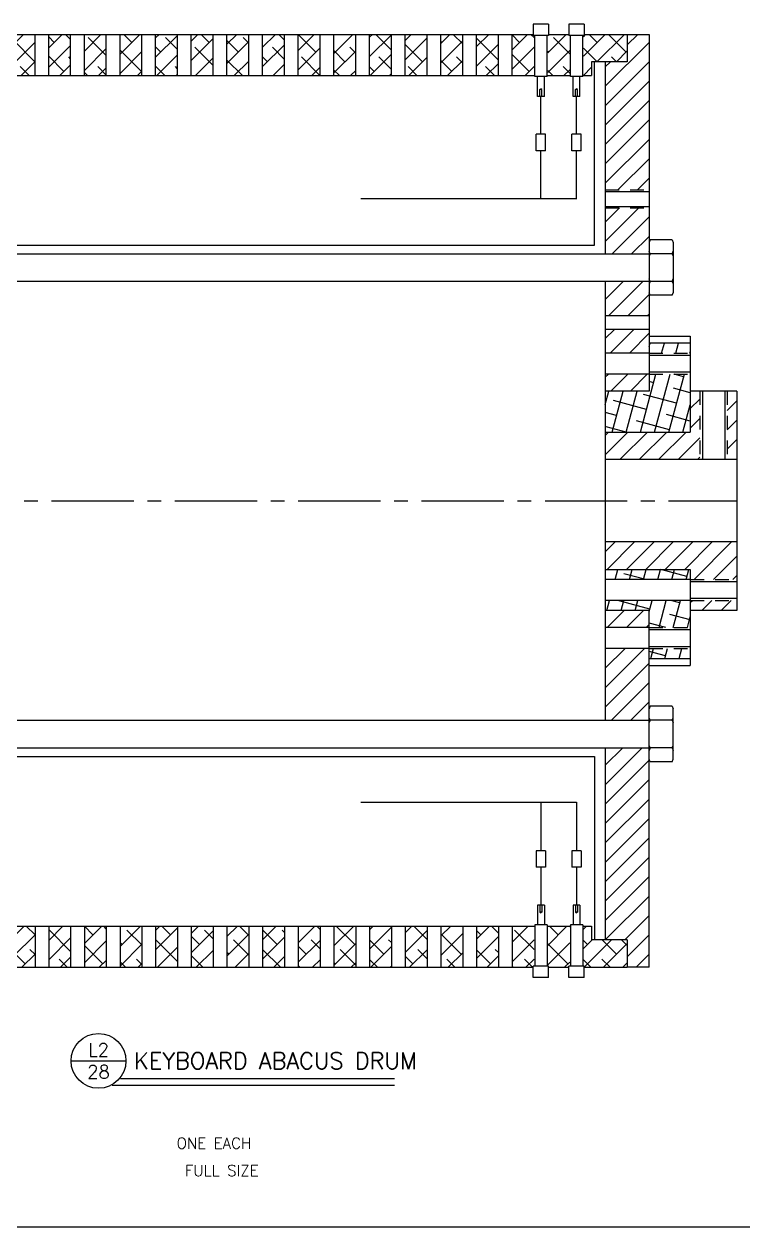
# Model space of a CAD drawing. Extents: x 0 to 33, y 0 to 21.
# Drawn here: x 18.39 to 24.94, y 0 to 10.96 of the extents above; entities that cross this region are included whole.
import ezdxf
from ezdxf.enums import TextEntityAlignment as Align

# ---------------------------------------------------------------- set-up
doc = ezdxf.new("R2010")
doc.units = 0
doc.header["$MEASUREMENT"] = 0
doc.linetypes.add('CENTER2', pattern=[1.125, 0.75, -0.125, 0.125, -0.125])
doc.linetypes.add('HIDDEN2', pattern=[0.1875, 0.125, -0.0625])
doc.layers.get('0').update_dxf_attribs({"linetype": 'CONTINUOUS'})
for name, color, linetype in [('BORDER', 5, 'CONTINUOUS'), ('DIM', 1, 'CONTINUOUS'), ('NFCENTER', 4, 'CENTER2'), ('NFHIDDEN', 6, 'HIDDEN2'), ('OBJECT', 3, 'CONTINUOUS'), ('TEXT', 1, 'CONTINUOUS')]:
    doc.layers.add(name, color=color, linetype=linetype)
doc.styles.add('ROMANS', font='romans')

# ---------------------------------------------------------------- blocks, each defined once
blk = doc.blocks.new('*X7')
at = {"color": 0}
for p, q in [((39.48, 33.116), (39.671, 33.307)), ((39.48, 33.293), (39.494, 33.307)), ((39.598, 33.234), (39.525, 33.307)), ((39.597, 33.057), (39.847, 33.307)), ((39.863, 33.146), (39.702, 33.307)), ((40.005, 33.11), (40.201, 33.307)), ((40.005, 33.287), (40.024, 33.307)), ((40.33, 33.259), (40.378, 33.307)), ((40.33, 33.082), (40.53, 33.282)), ((40.53, 33.186), (40.409, 33.307)), ((40.655, 33.23), (40.731, 33.307)), ((40.655, 33.053), (40.855, 33.253)), ((40.835, 33.057), (40.655, 33.238)), ((40.98, 33.202), (41.085, 33.307)), ((41.012, 33.234), (40.98, 33.266)), ((40.98, 33.025), (41.18, 33.225)), ((41.18, 33.243), (41.116, 33.307)), ((41.305, 33.173), (41.438, 33.307)), ((41.505, 33.095), (41.322, 33.278)), ((41.63, 33.144), (41.792, 33.307)), ((41.719, 33.234), (41.647, 33.307)), ((41.83, 33.3), (41.823, 33.307)), ((41.955, 33.116), (42.146, 33.307)), ((41.955, 33.293), (41.969, 33.307)), ((42.155, 33.152), (42.029, 33.278)), ((42.28, 33.264), (42.322, 33.307)), ((42.28, 33.087), (42.48, 33.287)), ((42.426, 33.234), (42.354, 33.307)), ((42.605, 33.236), (42.676, 33.307)), ((42.605, 33.059), (42.805, 33.259)), ((42.692, 33.146), (42.605, 33.232)), ((42.805, 33.209), (42.736, 33.278)), ((42.93, 33.207), (43.029, 33.307)), ((42.93, 33.03), (43.13, 33.23)), ((43.13, 33.238), (43.061, 33.307)), ((43.255, 33.178), (43.383, 33.307)), ((43.399, 33.146), (43.255, 33.29)), ((43.455, 33.266), (43.443, 33.278)), ((43.58, 33.15), (43.737, 33.307)), ((43.78, 33.295), (43.768, 33.307)), ((43.905, 33.121), (44.09, 33.307)), ((43.905, 33.298), (43.913, 33.307)), ((44.105, 33.147), (43.945, 33.307)), ((44.23, 33.27), (44.267, 33.307)), ((44.23, 33.093), (44.43, 33.293)), ((44.555, 33.241), (44.62, 33.307)), ((44.555, 33.064), (44.755, 33.264)), ((44.755, 33.204), (44.652, 33.307)), ((44.88, 33.212), (44.974, 33.307)), ((45.078, 33.057), (44.88, 33.256)), ((44.88, 33.036), (45.08, 33.236)), ((45.205, 33.184), (45.328, 33.307)), ((45.255, 33.234), (45.205, 33.284)), ((45.405, 33.261), (45.359, 33.307)), ((45.53, 33.155), (45.681, 33.307)), ((45.73, 33.113), (45.564, 33.278)), ((45.855, 33.127), (46.035, 33.307)), ((45.855, 33.304), (45.858, 33.307)), ((45.962, 33.234), (45.889, 33.307)), ((46.18, 33.275), (46.211, 33.307)), ((46.18, 33.098), (46.38, 33.298)), ((46.38, 33.17), (46.271, 33.278)), ((46.505, 33.246), (46.565, 33.307)), ((46.505, 33.07), (46.705, 33.27)), ((46.669, 33.234), (46.596, 33.307)), ((46.83, 33.218), (46.919, 33.307)), ((46.934, 33.146), (46.83, 33.25)), ((46.83, 33.041), (47.03, 33.241)), ((47.03, 33.227), (46.978, 33.278)), ((47.155, 33.189), (47.272, 33.307)), ((47.155, 33.013), (47.355, 33.213)), ((47.355, 33.255), (47.303, 33.307)), ((47.48, 33.161), (47.626, 33.307)), ((47.641, 33.146), (47.48, 33.307)), ((47.805, 33.132), (47.979, 33.307)), ((48.13, 33.28), (48.156, 33.307)), ((48.13, 33.104), (48.33, 33.304)), ((48.33, 33.164), (48.187, 33.307)), ((48.455, 33.252), (48.51, 33.307)), ((48.455, 33.075), (48.655, 33.275)), ((48.614, 33.057), (48.455, 33.216)), ((48.78, 33.223), (48.863, 33.307)), ((48.78, 33.047), (48.98, 33.247)), ((48.79, 33.234), (48.78, 33.245)), ((48.98, 33.221), (48.894, 33.307)), ((49.105, 33.195), (49.217, 33.307)), ((49.305, 33.073), (49.105, 33.273)), ((49.105, 33.018), (49.305, 33.218)), ((49.43, 33.166), (49.57, 33.307)), ((49.497, 33.234), (49.43, 33.302)), ((49.63, 33.279), (49.602, 33.307)), ((49.755, 33.138), (49.924, 33.307)), ((49.955, 33.13), (49.807, 33.278)), ((50.08, 33.286), (50.1, 33.307)), ((50.08, 33.109), (50.277, 33.307)), ((50.205, 33.234), (50.132, 33.307)), ((50.204, 33.057), (50.454, 33.307)), ((50.47, 33.146), (50.309, 33.307)), ((39.599, 33.057), (39.48, 33.176)), ((39.775, 33.057), (39.731, 33.101)), ((39.774, 33.057), (39.88, 33.162)), ((40.128, 33.057), (40.005, 33.181)), ((40.005, 32.934), (40.205, 33.134)), ((40.205, 33.158), (40.173, 33.19)), ((40.356, 32.932), (40.53, 33.105)), ((40.53, 33.009), (40.438, 33.101)), ((41.18, 33.066), (41.145, 33.101)), ((41.305, 32.996), (41.505, 33.196)), ((41.63, 32.968), (41.83, 33.168)), ((41.808, 32.969), (41.63, 33.147)), ((41.984, 33.146), (41.955, 33.175)), ((41.955, 32.939), (42.155, 33.139)), ((42.48, 33.004), (42.294, 33.19)), ((42.301, 32.932), (42.48, 33.111)), ((43.13, 33.061), (43.001, 33.19)), ((43.255, 33.002), (43.455, 33.202)), ((43.436, 32.932), (43.266, 33.101)), ((43.58, 32.973), (43.78, 33.173)), ((43.664, 33.057), (43.58, 33.141)), ((43.78, 33.118), (43.708, 33.19)), ((43.905, 32.945), (44.105, 33.145)), ((44.105, 32.97), (43.973, 33.101)), ((44.371, 33.057), (44.23, 33.198)), ((44.245, 32.932), (44.43, 33.116)), ((44.43, 33.175), (44.415, 33.19)), ((44.755, 33.027), (44.68, 33.101)), ((45.205, 33.007), (45.405, 33.207)), ((45.343, 32.969), (45.205, 33.107)), ((45.405, 33.084), (45.387, 33.101)), ((45.53, 32.979), (45.73, 33.179)), ((46.05, 32.969), (45.855, 33.164)), ((45.855, 32.95), (46.055, 33.15)), ((46.227, 33.146), (46.18, 33.193)), ((46.19, 32.932), (46.38, 33.121)), ((46.705, 33.022), (46.536, 33.19)), ((47.199, 33.057), (47.155, 33.102)), ((47.355, 33.079), (47.244, 33.19)), ((47.48, 32.984), (47.68, 33.184)), ((47.678, 32.932), (47.509, 33.101)), ((47.906, 33.057), (47.805, 33.159)), ((47.805, 32.955), (48.005, 33.155)), ((48.005, 33.136), (47.951, 33.19)), ((48.135, 32.932), (48.33, 33.127)), ((48.33, 32.988), (48.216, 33.101)), ((48.98, 33.045), (48.923, 33.101)), ((49.43, 32.989), (49.63, 33.189)), ((49.586, 32.969), (49.43, 33.125)), ((49.755, 32.961), (49.955, 33.161)), ((49.763, 33.146), (49.755, 33.154)), ((50.205, 33.057), (50.08, 33.182)), ((50.382, 33.057), (50.337, 33.101)), ((50.381, 33.057), (50.48, 33.156)), ((39.88, 32.952), (39.805, 33.027)), ((40.077, 32.932), (40.005, 33.004)), ((40.393, 32.969), (40.33, 33.033)), ((40.784, 32.932), (40.703, 33.013)), ((40.71, 32.932), (40.855, 33.077)), ((41.101, 32.969), (40.98, 33.09)), ((41.063, 32.932), (41.18, 33.048)), ((41.491, 32.932), (41.41, 33.013)), ((41.417, 32.932), (41.505, 33.019)), ((41.771, 32.932), (41.83, 32.991)), ((42.022, 32.932), (41.955, 32.999)), ((42.155, 32.975), (42.117, 33.013)), ((42.729, 32.932), (42.605, 33.056)), ((42.654, 32.932), (42.805, 33.082)), ((42.957, 33.057), (42.93, 33.084)), ((43.008, 32.932), (43.13, 33.053)), ((43.362, 32.932), (43.455, 33.025)), ((43.715, 32.932), (43.78, 32.996)), ((43.929, 32.969), (43.905, 32.993)), ((44.32, 32.932), (44.238, 33.013)), ((44.636, 32.969), (44.555, 33.05)), ((44.599, 32.932), (44.755, 33.087)), ((45.027, 32.932), (44.945, 33.013)), ((44.953, 32.932), (45.08, 33.059)), ((45.306, 32.932), (45.405, 33.03)), ((45.73, 32.936), (45.653, 33.013)), ((45.66, 32.932), (45.73, 33.002)), ((46.264, 32.932), (46.18, 33.016)), ((46.38, 32.993), (46.36, 33.013)), ((46.544, 32.932), (46.705, 33.093)), ((46.971, 32.932), (46.83, 33.073)), ((46.897, 32.932), (47.03, 33.064)), ((47.251, 32.932), (47.355, 33.036)), ((47.604, 32.932), (47.68, 33.007)), ((48.172, 32.969), (48.13, 33.011)), ((48.562, 32.932), (48.481, 33.013)), ((48.488, 32.932), (48.655, 33.098)), ((48.879, 32.969), (48.78, 33.068)), ((48.842, 32.932), (48.98, 33.07)), ((49.269, 32.932), (49.188, 33.013)), ((49.195, 32.932), (49.305, 33.041)), ((49.549, 32.932), (49.63, 33.013)), ((49.955, 32.954), (49.895, 33.013)), ((50.08, 32.932), (50.155, 33.007)), ((39.826, 32.932), (39.88, 32.985)), ((40.18, 32.932), (40.205, 32.957)), ((41.315, 32.932), (41.305, 32.941)), ((42.124, 32.932), (42.155, 32.962)), ((42.478, 32.932), (42.48, 32.934)), ((43.613, 32.932), (43.58, 32.965)), ((44.069, 32.932), (44.105, 32.968)), ((44.422, 32.932), (44.43, 32.939)), ((45.557, 32.932), (45.53, 32.959)), ((46.013, 32.932), (46.055, 32.973)), ((46.367, 32.932), (46.38, 32.945)), ((47.855, 32.932), (47.805, 32.982)), ((47.958, 32.932), (48.005, 32.979)), ((48.311, 32.932), (48.33, 32.95)), ((49.8, 32.932), (49.755, 32.977)), ((49.902, 32.932), (49.955, 32.984)), ((39.805, 25.132), (39.854, 25.182)), ((39.88, 25.174), (39.872, 25.182)), ((40.005, 25.155), (40.031, 25.182)), ((40.005, 24.979), (40.205, 25.179)), ((40.205, 25.026), (40.049, 25.182)), ((40.33, 25.127), (40.385, 25.182)), ((40.33, 24.95), (40.53, 25.15)), ((40.655, 25.098), (40.738, 25.182)), ((40.655, 24.922), (40.855, 25.122)), ((40.659, 25.102), (40.655, 25.106)), ((40.855, 25.083), (40.756, 25.182)), ((40.98, 25.07), (41.092, 25.182)), ((41.18, 24.935), (40.98, 25.135)), ((41.305, 25.041), (41.445, 25.182)), ((41.366, 25.102), (41.305, 25.163)), ((41.505, 25.14), (41.463, 25.182)), ((41.63, 25.013), (41.799, 25.182)), ((41.83, 24.992), (41.675, 25.146)), ((41.955, 25.161), (41.975, 25.182)), ((41.955, 24.984), (42.152, 25.182)), ((42.073, 25.102), (41.993, 25.182)), ((42.28, 25.132), (42.329, 25.182)), ((42.28, 24.956), (42.48, 25.156)), ((42.48, 25.049), (42.382, 25.146)), ((42.605, 25.104), (42.683, 25.182)), ((42.605, 24.927), (42.805, 25.127)), ((42.78, 25.102), (42.701, 25.182)), ((42.93, 25.075), (43.036, 25.182)), ((43.045, 25.014), (42.93, 25.129)), ((42.93, 24.898), (43.13, 25.098)), ((43.13, 25.106), (43.089, 25.146)), ((43.255, 25.047), (43.39, 25.182)), ((43.455, 25.135), (43.408, 25.182)), ((43.58, 25.018), (43.743, 25.182)), ((43.752, 25.014), (43.584, 25.182)), ((43.905, 25.166), (43.92, 25.182)), ((43.905, 24.99), (44.097, 25.182)), ((44.23, 25.138), (44.274, 25.182)), ((44.23, 24.961), (44.43, 25.161)), ((44.43, 25.044), (44.292, 25.182)), ((44.555, 25.109), (44.627, 25.182)), ((44.555, 24.932), (44.755, 25.132)), ((44.88, 25.081), (44.981, 25.182)), ((44.901, 25.102), (44.88, 25.124)), ((44.88, 24.904), (45.08, 25.104)), ((45.08, 25.101), (44.999, 25.182)), ((45.205, 25.052), (45.334, 25.182)), ((45.405, 24.952), (45.211, 25.146)), ((45.53, 25.024), (45.688, 25.182)), ((45.608, 25.102), (45.53, 25.181)), ((45.73, 25.158), (45.706, 25.182)), ((45.855, 25.172), (45.865, 25.182)), ((45.855, 24.995), (46.041, 25.182)), ((46.055, 25.01), (45.918, 25.146)), ((46.18, 25.143), (46.218, 25.182)), ((46.18, 24.967), (46.38, 25.167)), ((46.315, 25.102), (46.236, 25.182)), ((46.505, 25.115), (46.572, 25.182)), ((46.505, 24.938), (46.705, 25.138)), ((46.705, 25.067), (46.625, 25.146)), ((46.83, 25.086), (46.925, 25.182)), ((46.83, 24.909), (47.03, 25.109)), ((47.023, 25.102), (46.943, 25.182)), ((47.155, 25.058), (47.279, 25.182)), ((47.288, 25.014), (47.155, 25.147)), ((47.355, 25.124), (47.332, 25.146)), ((47.48, 25.029), (47.632, 25.182)), ((47.68, 25.152), (47.65, 25.182)), ((47.805, 25.177), (47.809, 25.182)), ((47.805, 25.001), (47.986, 25.182)), ((47.995, 25.014), (47.827, 25.182)), ((48.13, 25.149), (48.163, 25.182)), ((48.13, 24.972), (48.33, 25.172)), ((48.455, 25.12), (48.516, 25.182)), ((48.455, 24.943), (48.655, 25.143)), ((48.655, 25.061), (48.534, 25.182)), ((48.78, 25.092), (48.87, 25.182)), ((48.78, 24.915), (48.98, 25.115)), ((48.967, 24.926), (48.78, 25.113)), ((49.105, 25.063), (49.223, 25.182)), ((49.144, 25.102), (49.105, 25.141)), ((49.305, 25.118), (49.241, 25.182)), ((49.43, 25.035), (49.577, 25.182)), ((49.63, 24.97), (49.453, 25.146)), ((49.755, 25.006), (49.93, 25.182)), ((49.851, 25.102), (49.772, 25.182)), ((49.955, 25.175), (49.948, 25.182)), ((50.08, 25.154), (50.107, 25.182)), ((39.48, 24.807), (39.729, 25.057)), ((39.48, 24.984), (39.552, 25.057)), ((39.51, 25.014), (39.48, 25.044)), ((39.775, 24.926), (39.644, 25.057)), ((39.656, 24.807), (39.88, 25.03)), ((39.88, 24.997), (39.819, 25.058)), ((40.01, 24.807), (40.205, 25.002)), ((40.482, 24.926), (40.33, 25.078)), ((40.53, 25.054), (40.526, 25.058)), ((40.98, 24.893), (41.18, 25.093)), ((41.305, 24.864), (41.505, 25.064)), ((41.63, 24.836), (41.83, 25.036)), ((41.631, 25.014), (41.63, 25.015)), ((42.155, 24.844), (41.955, 25.044)), ((41.955, 24.807), (42.155, 25.007)), ((42.338, 25.014), (42.28, 25.072)), ((42.805, 24.901), (42.647, 25.058)), ((43.255, 24.87), (43.455, 25.07)), ((43.455, 24.958), (43.354, 25.058)), ((43.58, 24.841), (43.78, 25.041)), ((44.017, 24.926), (43.905, 25.038)), ((43.905, 24.813), (44.105, 25.013)), ((44.105, 25.015), (44.062, 25.058)), ((44.725, 24.926), (44.555, 25.095)), ((45.205, 24.875), (45.405, 25.075)), ((45.53, 24.847), (45.73, 25.047)), ((45.697, 24.837), (45.53, 25.004)), ((45.874, 25.014), (45.855, 25.033)), ((45.855, 24.818), (46.055, 25.018)), ((46.38, 24.861), (46.183, 25.058)), ((46.197, 24.807), (46.38, 24.99)), ((46.581, 25.014), (46.505, 25.09)), ((47.03, 24.918), (46.89, 25.058)), ((47.155, 24.881), (47.355, 25.081)), ((47.48, 24.852), (47.68, 25.052)), ((47.553, 24.926), (47.48, 24.999)), ((47.68, 24.976), (47.597, 25.058)), ((47.805, 24.824), (48.005, 25.024)), ((48.26, 24.926), (48.13, 25.056)), ((48.141, 24.807), (48.33, 24.995)), ((48.33, 25.033), (48.304, 25.058)), ((49.105, 24.886), (49.305, 25.086)), ((49.43, 24.858), (49.63, 25.058)), ((49.755, 24.829), (49.955, 25.029)), ((49.939, 24.837), (49.755, 25.022)), ((50.08, 24.977), (50.159, 25.057)), ((50.116, 25.014), (50.08, 25.05)), ((50.086, 24.807), (50.336, 25.057)), ((50.381, 24.926), (50.25, 25.057)), ((50.263, 24.807), (50.48, 25.024)), ((50.48, 25.004), (50.427, 25.057)), ((39.717, 24.807), (39.642, 24.881)), ((40.205, 24.849), (40.084, 24.97)), ((40.424, 24.807), (40.349, 24.881)), ((40.363, 24.807), (40.53, 24.973)), ((40.747, 24.837), (40.655, 24.929)), ((40.717, 24.807), (40.855, 24.945)), ((40.855, 24.906), (40.791, 24.97)), ((41.131, 24.807), (41.056, 24.881)), ((41.07, 24.807), (41.18, 24.916)), ((41.454, 24.837), (41.305, 24.987)), ((41.424, 24.807), (41.505, 24.888)), ((41.505, 24.963), (41.498, 24.97)), ((41.83, 24.815), (41.763, 24.881)), ((42.368, 24.807), (42.28, 24.895)), ((42.308, 24.807), (42.48, 24.979)), ((42.48, 24.872), (42.471, 24.881)), ((42.661, 24.807), (42.805, 24.95)), ((43.076, 24.807), (42.93, 24.953)), ((43.015, 24.807), (43.13, 24.922)), ((43.31, 24.926), (43.255, 24.981)), ((43.368, 24.807), (43.455, 24.893)), ((43.78, 24.81), (43.62, 24.97)), ((44.283, 24.837), (44.23, 24.89)), ((44.252, 24.807), (44.43, 24.984)), ((44.43, 24.867), (44.327, 24.97)), ((44.667, 24.807), (44.592, 24.881)), ((44.606, 24.807), (44.755, 24.956)), ((44.99, 24.837), (44.88, 24.947)), ((44.959, 24.807), (45.08, 24.927)), ((45.08, 24.924), (45.034, 24.97)), ((45.374, 24.807), (45.299, 24.881)), ((45.313, 24.807), (45.405, 24.899)), ((46.055, 24.833), (46.006, 24.881)), ((46.611, 24.807), (46.505, 24.913)), ((46.55, 24.807), (46.705, 24.961)), ((46.846, 24.926), (46.83, 24.942)), ((46.904, 24.807), (47.03, 24.933)), ((47.318, 24.807), (47.155, 24.97)), ((47.257, 24.807), (47.355, 24.904)), ((48.005, 24.827), (47.862, 24.97)), ((48.202, 24.807), (48.13, 24.879)), ((48.525, 24.837), (48.455, 24.908)), ((48.495, 24.807), (48.655, 24.967)), ((48.655, 24.884), (48.569, 24.97)), ((48.909, 24.807), (48.835, 24.881)), ((48.848, 24.807), (48.98, 24.938)), ((49.232, 24.837), (49.105, 24.965)), ((49.202, 24.807), (49.305, 24.91)), ((49.305, 24.941), (49.277, 24.97)), ((49.616, 24.807), (49.542, 24.881)), ((49.555, 24.807), (49.63, 24.881)), ((50.323, 24.807), (50.249, 24.881)), ((39.54, 24.807), (39.48, 24.867)), ((39.833, 24.807), (39.88, 24.854)), ((40.04, 24.837), (40.005, 24.872)), ((40.186, 24.807), (40.205, 24.825)), ((41.661, 24.807), (41.63, 24.838)), ((41.777, 24.807), (41.83, 24.859)), ((42.131, 24.807), (42.155, 24.831)), ((43.722, 24.807), (43.78, 24.865)), ((43.959, 24.807), (43.905, 24.861)), ((44.075, 24.807), (44.105, 24.836)), ((44.429, 24.807), (44.43, 24.807)), ((45.666, 24.807), (45.73, 24.87)), ((45.904, 24.807), (45.855, 24.856)), ((46.02, 24.807), (46.055, 24.842)), ((46.373, 24.807), (46.38, 24.813)), ((47.495, 24.807), (47.48, 24.822)), ((47.611, 24.807), (47.68, 24.876)), ((47.818, 24.837), (47.805, 24.851)), ((47.964, 24.807), (48.005, 24.847)), ((48.318, 24.807), (48.33, 24.818)), ((49.44, 24.807), (49.43, 24.816)), ((49.909, 24.807), (49.955, 24.852)), ((50.147, 24.807), (50.08, 24.874)), ((50.439, 24.807), (50.48, 24.847))]:
    blk.add_line(p, q, dxfattribs=at)
blk = doc.blocks.new('*X0')
at = {"color": 0}
for p, q in [((25.233, 32.834), (25.633, 33.234)), ((25.433, 33.211), (25.529, 33.307)), ((25.233, 32.657), (25.633, 33.057)), ((25.233, 33.011), (25.279, 33.057)), ((25.233, 32.481), (25.633, 32.881)), ((25.233, 32.304), (25.633, 32.704)), ((25.233, 32.127), (25.633, 32.527)), ((25.233, 31.95), (25.633, 32.35)), ((25.348, 31.889), (25.633, 32.174)), ((25.525, 31.889), (25.633, 31.997)), ((25.233, 31.42), (25.538, 31.725)), ((25.233, 31.597), (25.361, 31.725)), ((25.296, 31.307), (25.633, 31.643)), ((25.473, 31.307), (25.633, 31.466)), ((25.233, 30.89), (25.4, 31.057)), ((25.264, 30.744), (25.577, 31.057)), ((25.441, 30.744), (25.633, 30.936)), ((25.618, 30.744), (25.633, 30.759)), ((25.233, 30.536), (25.316, 30.619)), ((25.276, 30.402), (25.493, 30.619)), ((25.452, 30.402), (25.633, 30.583)), ((25.629, 30.402), (25.633, 30.406)), ((25.233, 30.183), (25.261, 30.211)), ((25.284, 30.057), (25.438, 30.211)), ((25.461, 30.057), (25.615, 30.211)), ((25.251, 27.902), (25.405, 28.057)), ((25.427, 27.902), (25.582, 28.057)), ((25.604, 27.902), (25.633, 27.931)), ((25.233, 27.708), (25.236, 27.711)), ((25.233, 27.531), (25.413, 27.711)), ((25.233, 27.354), (25.59, 27.711)), ((25.233, 27.177), (25.633, 27.577)), ((25.289, 27.057), (25.633, 27.401)), ((25.466, 27.057), (25.633, 27.224)), ((25.233, 26.647), (25.392, 26.807)), ((25.233, 26.47), (25.569, 26.807)), ((25.233, 26.293), (25.633, 26.693)), ((25.233, 26.117), (25.633, 26.517)), ((25.233, 25.94), (25.633, 26.34)), ((25.233, 25.763), (25.633, 26.163)), ((25.233, 25.586), (25.633, 25.986)), ((25.233, 25.41), (25.633, 25.81)), ((25.233, 25.233), (25.633, 25.633)), ((25.233, 25.057), (25.633, 25.456)), ((25.41, 25.057), (25.633, 25.279)), ((25.433, 24.902), (25.633, 25.102)), ((25.514, 24.807), (25.633, 24.926))]:
    blk.add_line(p, q, dxfattribs=at)
blk = doc.blocks.new('*X4')
at = {"color": 0}
for p, q in [((25.633, 30.463), (25.641, 30.494)), ((25.746, 30.402), (25.771, 30.494)), ((25.875, 30.402), (25.9, 30.494)), ((26.005, 30.402), (26.008, 30.413)), ((25.553, 29.682), (25.695, 30.211)), ((25.674, 30.132), (25.633, 30.143)), ((25.682, 29.682), (25.824, 30.211)), ((25.812, 29.682), (25.954, 30.211)), ((25.947, 30.188), (25.861, 30.211)), ((25.233, 29.936), (25.265, 30.057)), ((25.294, 29.682), (25.395, 30.057)), ((25.423, 29.682), (25.524, 30.057)), ((26.008, 30.042), (25.855, 30.083)), ((25.609, 29.89), (25.307, 29.971)), ((25.883, 29.946), (25.581, 30.027)), ((25.941, 29.682), (26.008, 29.931)), ((25.335, 29.834), (25.233, 29.862)), ((26.008, 29.784), (25.79, 29.842)), ((25.422, 29.682), (25.242, 29.73)), ((25.818, 29.705), (25.516, 29.786)), ((25.323, 28.34), (25.347, 28.432)), ((25.601, 28.34), (25.402, 28.393)), ((25.452, 28.34), (25.477, 28.432)), ((25.582, 28.34), (25.606, 28.432)), ((25.711, 28.34), (25.736, 28.432)), ((25.977, 28.368), (25.74, 28.432)), ((25.84, 28.34), (25.865, 28.432)), ((25.97, 28.34), (25.994, 28.432)), ((25.247, 28.057), (25.272, 28.149)), ((25.639, 28.071), (25.348, 28.149)), ((25.376, 28.057), (25.401, 28.149)), ((25.506, 28.057), (25.53, 28.149)), ((25.633, 28.048), (25.66, 28.149)), ((25.723, 27.902), (25.789, 28.149)), ((25.913, 28.127), (25.831, 28.149)), ((25.853, 27.902), (25.919, 28.149)), ((26.008, 27.972), (25.82, 28.022)), ((25.982, 27.902), (26.008, 27.999)), ((25.785, 27.902), (25.633, 27.943)), ((25.783, 27.644), (25.633, 27.684)), ((25.647, 27.619), (25.672, 27.711)), ((25.777, 27.619), (25.801, 27.711)), ((25.906, 27.619), (25.931, 27.711))]:
    blk.add_line(p, q, dxfattribs=at)
blk = doc.blocks.new('*X1')
at = {"color": 0}
for p, q in [((26.008, 29.897), (26.095, 29.984)), ((26.345, 29.881), (26.433, 29.968)), ((26.008, 29.72), (26.095, 29.808)), ((26.345, 29.704), (26.433, 29.792)), ((25.233, 29.475), (25.439, 29.682)), ((25.233, 29.652), (25.262, 29.682)), ((25.366, 29.432), (25.616, 29.682)), ((25.543, 29.432), (25.793, 29.682)), ((25.719, 29.432), (25.969, 29.682)), ((25.896, 29.432), (26.095, 29.631)), ((26.345, 29.527), (26.433, 29.615)), ((26.073, 29.432), (26.095, 29.454)), ((26.427, 29.432), (26.433, 29.438)), ((25.233, 28.592), (25.323, 28.682)), ((25.25, 28.432), (25.5, 28.682)), ((25.427, 28.432), (25.677, 28.682)), ((25.603, 28.432), (25.853, 28.682)), ((25.78, 28.432), (26.03, 28.682)), ((25.957, 28.432), (26.207, 28.682)), ((26.042, 28.34), (26.384, 28.682)), ((26.218, 28.34), (26.433, 28.554)), ((26.395, 28.34), (26.433, 28.377)), ((26.008, 28.129), (26.027, 28.149)), ((26.112, 28.057), (26.204, 28.149)), ((26.289, 28.057), (26.381, 28.149))]:
    blk.add_line(p, q, dxfattribs=at)
blk = doc.blocks.new('P-TITLE')
at = {"layer": 'OBJECT'}
for p, q in [((-1.562, -0.638), (-1.062, -0.638)), ((1.387, -0.862), (-1.188, -0.862)), ((-1.113, -0.8), (1.387, -0.8))]:
    blk.add_line(p, q, dxfattribs=at)
blk.add_circle((-1.312, -0.638), 0.25, dxfattribs=at)
at = {"layer": 'OBJECT', "style": 'ROMANS'}
for tag, p in [('NO.', (-1.312, -0.538)), ('PAGE', (-1.312, -0.738))]:
    blk.add_attdef(tag, text='', height=0.12, dxfattribs=at).set_placement(p, align=Align.MIDDLE)
for tag, p, height in [('DESCRIPTION', (-0.988, -0.712), 0.15), ('MATERIAL', (-0.325, -1.188), 0.1), ('#_REQUIRED', (-0.6, -1.438), 0.1), ('SCALE', (-0.525, -1.688), 0.1)]:
    blk.add_attdef(tag, p, '', height=height, dxfattribs=at)
at = {"layer": 'OBJECT', "style": 'ROMANS', "flags": 2}
for tag, p in [('MATERIAL:', (-1.163, -1.188)), ('REQD:', (-1.163, -1.438)), ('SCALE:', (-1.163, -1.688))]:
    blk.add_attdef(tag, p, '', height=0.1, dxfattribs=at)

msp = doc.modelspace()

# ---------------------------------------------------------------- linework, layer by layer
at = {"layer": 'BORDER'}
msp.add_line((0, 0), (33, 0), dxfattribs=at)
at = {"layer": 'DIM'}
for p, q in [((23.172, 10.96), (23.032, 10.96)), ((23.032, 10.96), (23.032, 10.856)), ((23.172, 10.96), (23.172, 10.856)), ((23.357, 10.96), (23.357, 10.856)), ((23.497, 10.96), (23.357, 10.96)), ((23.497, 10.96), (23.497, 10.856)), ((23.172, 10.856), (23.032, 10.856)), ((23.046, 10.481), (23.046, 10.856)), ((23.159, 10.481), (23.159, 10.856)), ((23.497, 10.856), (23.357, 10.856)), ((23.371, 10.481), (23.371, 10.856)), ((23.484, 10.481), (23.484, 10.856)), ((23.59, 8.946), (23.59, 10.616)), ((23.159, 10.481), (23.046, 10.481)), ((23.071, 10.301), (23.071, 10.481)), ((23.134, 10.301), (23.134, 10.481)), ((23.484, 10.481), (23.371, 10.481)), ((23.396, 10.301), (23.396, 10.481)), ((23.459, 10.301), (23.459, 10.481)), ((23.092, 10.363), (23.102, 10.369)), ((23.112, 10.363), (23.092, 10.363)), ((23.092, 10.301), (23.092, 10.363)), ((23.112, 10.363), (23.102, 10.369)), ((23.112, 10.301), (23.112, 10.363)), ((23.417, 10.363), (23.427, 10.369)), ((23.437, 10.363), (23.417, 10.363)), ((23.417, 10.301), (23.417, 10.363)), ((23.437, 10.363), (23.427, 10.369)), ((23.437, 10.301), (23.437, 10.363)), ((23.134, 10.301), (23.071, 10.301)), ((23.102, 9.956), (23.102, 10.301)), ((23.459, 10.301), (23.396, 10.301)), ((23.427, 9.956), (23.427, 10.301)), ((23.145, 9.956), (23.059, 9.956)), ((23.059, 9.806), (23.059, 9.956)), ((23.145, 9.806), (23.145, 9.956)), ((23.47, 9.956), (23.384, 9.956)), ((23.384, 9.806), (23.384, 9.956)), ((23.47, 9.806), (23.47, 9.956)), ((23.145, 9.806), (23.059, 9.806)), ((23.102, 9.363), (23.102, 9.806)), ((23.47, 9.806), (23.384, 9.806)), ((23.427, 9.363), (23.427, 9.806)), ((23.427, 9.366), (21.462, 9.366)), ((13.14, 8.946), (23.59, 8.946)), ((13.14, 4.286), (23.59, 4.286)), ((23.59, 4.286), (23.59, 2.616)), ((23.427, 3.866), (21.462, 3.866)), ((23.102, 3.869), (23.102, 3.427)), ((23.427, 3.869), (23.427, 3.427)), ((23.059, 3.427), (23.059, 3.277)), ((23.145, 3.427), (23.059, 3.427)), ((23.145, 3.427), (23.145, 3.277)), ((23.384, 3.427), (23.384, 3.277)), ((23.47, 3.427), (23.384, 3.427)), ((23.47, 3.427), (23.47, 3.277)), ((23.145, 3.277), (23.059, 3.277)), ((23.102, 3.277), (23.102, 2.932)), ((23.47, 3.277), (23.384, 3.277)), ((23.427, 3.277), (23.427, 2.932)), ((23.134, 2.932), (23.071, 2.932)), ((23.071, 2.932), (23.071, 2.752)), ((23.092, 2.932), (23.092, 2.869)), ((23.092, 2.869), (23.102, 2.863)), ((23.112, 2.869), (23.092, 2.869)), ((23.112, 2.869), (23.102, 2.863)), ((23.112, 2.932), (23.112, 2.869)), ((23.134, 2.932), (23.134, 2.752)), ((23.459, 2.932), (23.396, 2.932)), ((23.396, 2.932), (23.396, 2.752)), ((23.417, 2.932), (23.417, 2.869)), ((23.417, 2.869), (23.427, 2.863)), ((23.437, 2.869), (23.417, 2.869)), ((23.437, 2.869), (23.427, 2.863)), ((23.437, 2.932), (23.437, 2.869)), ((23.459, 2.932), (23.459, 2.752)), ((23.159, 2.752), (23.046, 2.752)), ((23.046, 2.752), (23.046, 2.377)), ((23.159, 2.752), (23.159, 2.377)), ((23.371, 2.752), (23.371, 2.377)), ((23.484, 2.752), (23.371, 2.752)), ((23.484, 2.752), (23.484, 2.377)), ((23.172, 2.377), (23.032, 2.377)), ((23.032, 2.272), (23.032, 2.377)), ((23.172, 2.272), (23.172, 2.377)), ((23.357, 2.272), (23.357, 2.377)), ((23.497, 2.377), (23.357, 2.377)), ((23.497, 2.272), (23.497, 2.377)), ((23.172, 2.272), (23.032, 2.272)), ((23.497, 2.272), (23.357, 2.272))]:
    msp.add_line(p, q, dxfattribs=at)
at = {"layer": 'NFCENTER'}
msp.add_line((11.89, 6.616), (24.89, 6.616), dxfattribs=at)
at = {"layer": 'NFHIDDEN'}
for p, q in [((23.69, 9.448), (24.09, 9.448)), ((23.69, 9.284), (24.09, 9.284)), ((24.09, 7.962), (24.465, 7.962)), ((24.09, 7.771), (24.465, 7.771)), ((24.552, 7.616), (24.552, 6.991)), ((24.802, 7.616), (24.802, 6.991)), ((24.465, 5.899), (24.89, 5.899)), ((24.465, 5.708), (24.89, 5.708)), ((24.09, 5.462), (24.465, 5.462)), ((24.09, 5.271), (24.465, 5.271))]:
    msp.add_line(p, q, dxfattribs=at)
at = {"layer": 'OBJECT'}
for p, q in [((14.072, 10.866), (23.032, 10.866)), ((18.49, 10.491), (18.49, 10.866)), ((18.615, 10.491), (18.615, 10.866)), ((18.815, 10.491), (18.815, 10.866)), ((18.94, 10.491), (18.94, 10.866)), ((19.14, 10.491), (19.14, 10.866)), ((19.265, 10.491), (19.265, 10.866)), ((19.465, 10.491), (19.465, 10.866)), ((19.59, 10.491), (19.59, 10.866)), ((19.79, 10.491), (19.79, 10.866)), ((19.915, 10.491), (19.915, 10.866)), ((20.115, 10.491), (20.115, 10.866)), ((20.24, 10.491), (20.24, 10.866)), ((20.44, 10.491), (20.44, 10.866)), ((20.565, 10.491), (20.565, 10.866)), ((20.765, 10.491), (20.765, 10.866)), ((20.89, 10.491), (20.89, 10.866)), ((21.09, 10.491), (21.09, 10.866)), ((21.215, 10.491), (21.215, 10.866)), ((21.415, 10.491), (21.415, 10.866)), ((21.54, 10.491), (21.54, 10.866)), ((21.74, 10.491), (21.74, 10.866)), ((21.865, 10.491), (21.865, 10.866)), ((22.065, 10.491), (22.065, 10.866)), ((22.19, 10.491), (22.19, 10.866)), ((22.39, 10.491), (22.39, 10.866)), ((22.515, 10.491), (22.515, 10.866)), ((22.715, 10.491), (22.715, 10.866)), ((22.84, 10.491), (22.84, 10.866)), ((23.172, 10.866), (23.357, 10.866)), ((23.497, 10.866), (23.89, 10.866)), ((23.89, 10.866), (24.09, 10.866)), ((23.89, 10.866), (23.89, 10.616)), ((24.09, 10.866), (24.09, 7.616)), ((23.565, 10.616), (23.565, 10.491)), ((23.89, 10.616), (23.565, 10.616)), ((23.69, 10.616), (23.69, 8.866)), ((14.059, 10.491), (23.046, 10.491)), ((23.159, 10.491), (23.371, 10.491)), ((23.484, 10.491), (23.565, 10.491)), ((23.69, 9.434), (24.09, 9.434)), ((23.69, 9.298), (24.09, 9.298)), ((24.1, 8.994), (24.09, 8.971)), ((24.298, 8.994), (24.1, 8.994)), ((24.298, 8.994), (24.309, 8.971)), ((24.09, 8.971), (24.09, 8.511)), ((24.1, 8.867), (24.09, 8.89)), ((24.298, 8.867), (24.309, 8.89)), ((24.309, 8.971), (24.309, 8.511)), ((12.69, 8.866), (24.09, 8.866)), ((24.1, 8.867), (24.09, 8.845)), ((24.298, 8.867), (24.1, 8.867)), ((24.298, 8.867), (24.309, 8.845)), ((12.69, 8.616), (24.09, 8.616)), ((23.69, 8.616), (23.69, 4.616)), ((24.1, 8.615), (24.09, 8.638)), ((24.1, 8.615), (24.09, 8.592)), ((24.298, 8.615), (24.1, 8.615)), ((24.298, 8.615), (24.309, 8.638)), ((24.298, 8.615), (24.309, 8.592)), ((24.1, 8.489), (24.09, 8.511)), ((24.298, 8.489), (24.1, 8.489)), ((24.298, 8.489), (24.309, 8.511)), ((23.69, 8.304), (24.09, 8.304)), ((23.69, 8.179), (24.09, 8.179)), ((24.09, 8.116), (24.465, 8.116)), ((24.465, 8.116), (24.465, 7.241)), ((24.09, 8.054), (24.465, 8.054)), ((24.09, 7.962), (23.69, 7.962)), ((24.09, 7.942), (24.465, 7.942)), ((24.09, 7.79), (24.465, 7.79)), ((24.09, 7.771), (23.69, 7.771)), ((24.09, 7.616), (23.69, 7.616)), ((24.89, 7.616), (24.465, 7.616)), ((24.575, 7.616), (24.575, 6.991)), ((24.779, 7.616), (24.779, 6.991)), ((24.89, 7.616), (24.89, 5.616)), ((23.69, 7.241), (24.465, 7.241)), ((24.89, 6.991), (23.69, 6.991)), ((24.89, 6.241), (23.69, 6.241)), ((23.69, 5.991), (24.465, 5.991)), ((24.465, 5.991), (24.465, 5.116)), ((24.465, 5.899), (23.69, 5.899)), ((24.465, 5.88), (24.89, 5.88)), ((24.465, 5.708), (23.69, 5.708)), ((24.465, 5.728), (24.89, 5.728)), ((24.09, 5.616), (23.69, 5.616)), ((24.09, 2.366), (24.09, 5.616)), ((24.89, 5.616), (24.465, 5.616)), ((24.09, 5.462), (23.69, 5.462)), ((24.09, 5.442), (24.465, 5.442)), ((24.09, 5.271), (23.69, 5.271)), ((24.09, 5.29), (24.465, 5.29)), ((24.09, 5.179), (24.465, 5.179)), ((24.09, 5.116), (24.465, 5.116)), ((24.1, 4.744), (24.09, 4.721)), ((24.09, 4.261), (24.09, 4.721)), ((24.298, 4.744), (24.1, 4.744)), ((24.298, 4.744), (24.309, 4.721)), ((24.309, 4.261), (24.309, 4.721)), ((12.69, 4.616), (24.09, 4.616)), ((24.1, 4.617), (24.09, 4.64)), ((24.1, 4.617), (24.09, 4.595)), ((24.298, 4.617), (24.1, 4.617)), ((24.298, 4.617), (24.309, 4.64)), ((24.298, 4.617), (24.309, 4.595)), ((24.1, 4.365), (24.09, 4.388)), ((24.298, 4.365), (24.309, 4.388)), ((12.69, 4.366), (24.09, 4.366)), ((23.69, 4.366), (23.69, 2.616)), ((24.1, 4.365), (24.09, 4.342)), ((24.298, 4.365), (24.1, 4.365)), ((24.298, 4.365), (24.309, 4.342)), ((24.1, 4.239), (24.09, 4.261)), ((24.298, 4.239), (24.1, 4.239)), ((24.298, 4.239), (24.309, 4.261)), ((14.059, 2.741), (23.046, 2.741)), ((18.49, 2.741), (18.49, 2.366)), ((18.615, 2.741), (18.615, 2.366)), ((18.815, 2.741), (18.815, 2.366)), ((18.94, 2.741), (18.94, 2.366)), ((19.14, 2.741), (19.14, 2.366)), ((19.265, 2.741), (19.265, 2.366)), ((19.465, 2.741), (19.465, 2.366)), ((19.59, 2.741), (19.59, 2.366)), ((19.79, 2.741), (19.79, 2.366)), ((19.915, 2.741), (19.915, 2.366)), ((20.115, 2.741), (20.115, 2.366)), ((20.24, 2.741), (20.24, 2.366)), ((20.44, 2.741), (20.44, 2.366)), ((20.565, 2.741), (20.565, 2.366)), ((20.765, 2.741), (20.765, 2.366)), ((20.89, 2.741), (20.89, 2.366)), ((21.09, 2.741), (21.09, 2.366)), ((21.215, 2.741), (21.215, 2.366)), ((21.415, 2.741), (21.415, 2.366)), ((21.54, 2.741), (21.54, 2.366)), ((21.74, 2.741), (21.74, 2.366)), ((21.865, 2.741), (21.865, 2.366)), ((22.065, 2.741), (22.065, 2.366)), ((22.19, 2.741), (22.19, 2.366)), ((22.39, 2.741), (22.39, 2.366)), ((22.515, 2.741), (22.515, 2.366)), ((22.715, 2.741), (22.715, 2.366)), ((22.84, 2.741), (22.84, 2.366)), ((23.159, 2.741), (23.371, 2.741)), ((23.484, 2.741), (23.565, 2.741)), ((23.565, 2.741), (23.565, 2.616)), ((23.89, 2.616), (23.565, 2.616)), ((23.89, 2.616), (23.89, 2.366)), ((14.072, 2.366), (23.032, 2.366)), ((23.172, 2.366), (23.357, 2.366)), ((23.497, 2.366), (23.89, 2.366)), ((24.09, 2.366), (23.89, 2.366))]:
    msp.add_line(p, q, dxfattribs=at)

# ---------------------------------------------------------------- block references
at = {"layer": 'DIM'}
for name, p in [('*X7', (-26.59, -22.441)), ('*X0', (-1.543, -22.441)), ('*X4', (-1.543, -22.441)), ('*X1', (-1.543, -22.441))]:
    msp.add_blockref(name, p, dxfattribs=at)
at = {"layer": 'TEXT'}
ref = msp.add_blockref('P-TITLE', (20.381, 2.151), dxfattribs=at)
ref.add_attrib('SCALE', 'FULL SIZE', (19.856, 0.464), dxfattribs={"layer": 'OBJECT', "height": 0.1, "style": 'ROMANS'})
ref.add_attrib('#_REQUIRED', 'ONE EACH', (19.781, 0.713), dxfattribs={"layer": 'OBJECT', "height": 0.1, "style": 'ROMANS'})
ref.add_attrib('NO.', 'L2', dxfattribs={"layer": 'OBJECT', "height": 0.12, "style": 'ROMANS'}).set_placement((19.069, 1.614), align=Align.MIDDLE)
ref.add_attrib('DESCRIPTION', 'KEYBOARD ABACUS DRUM', (19.394, 1.439), dxfattribs={"layer": 'OBJECT', "height": 0.15, "style": 'ROMANS'})
ref.add_attrib('PAGE', '28', dxfattribs={"layer": 'OBJECT', "height": 0.12, "style": 'ROMANS'}).set_placement((19.069, 1.414), align=Align.MIDDLE)

doc.saveas('drawing.dxf')
